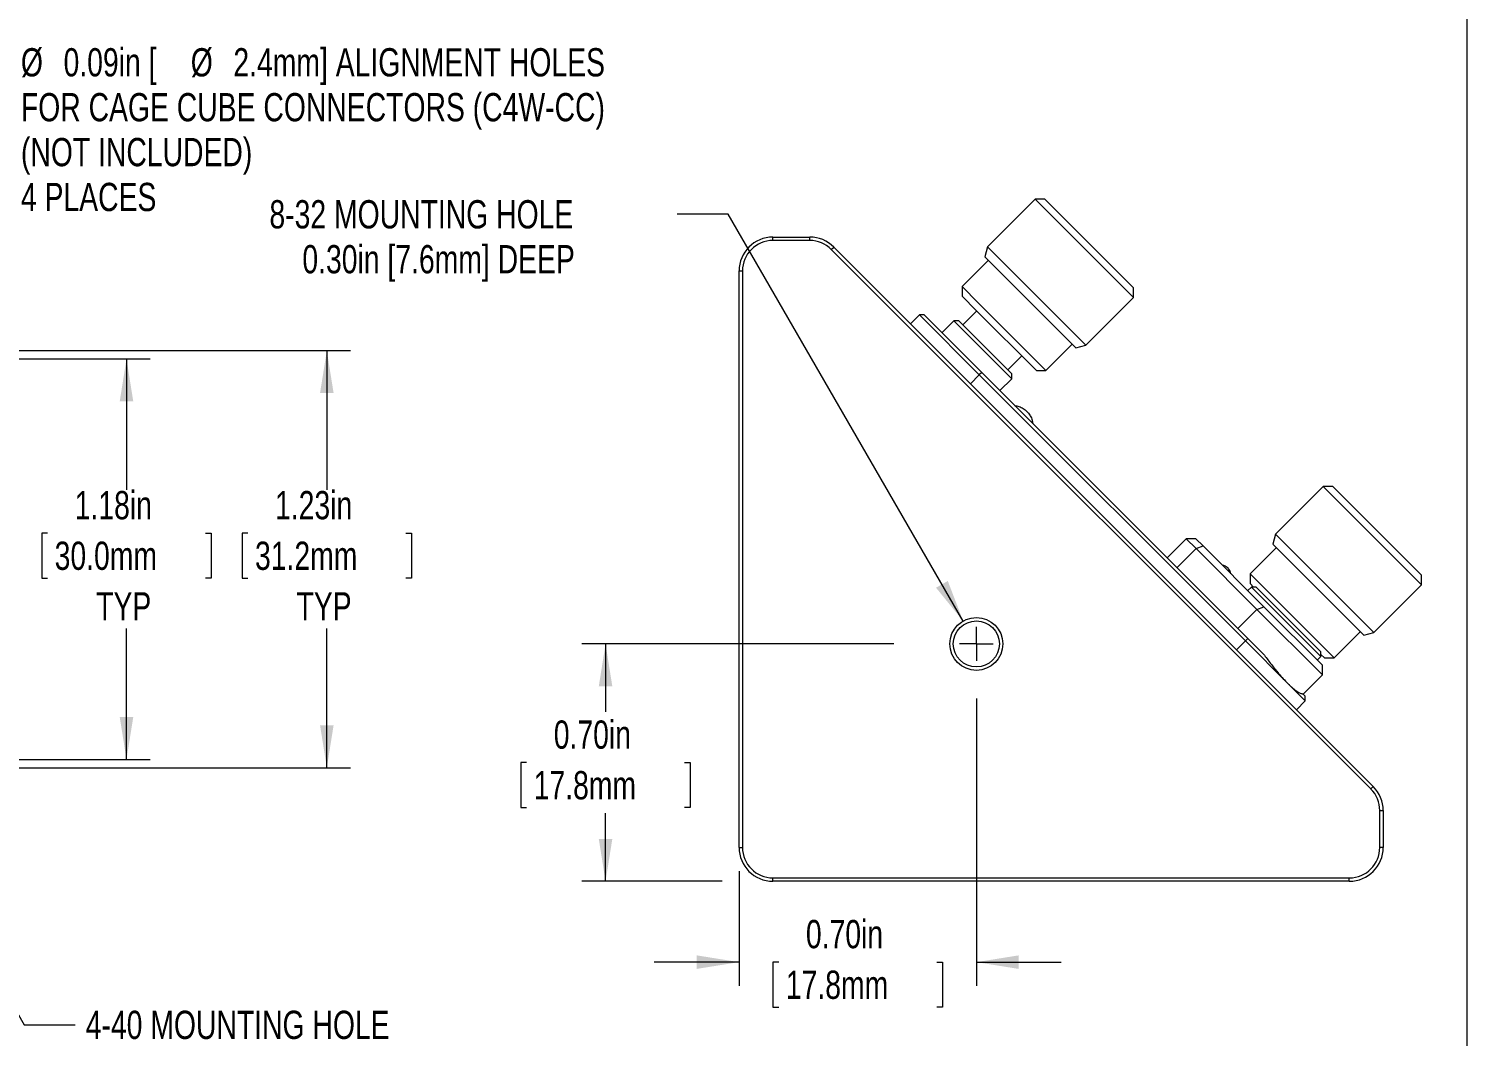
# Model space of a CAD drawing. Header units: inches. Extents: x 0.1 to 10.9, y 0 to 8.5.
# Drawn here: x 6.702 to 10.944, y 3.173 to 6.145 of the extents above; entities that cross this region are included whole.
import ezdxf

# ---------------------------------------------------------------- set-up
doc = ezdxf.new("R2010")
doc.units = ezdxf.units.IN
doc.header["$MEASUREMENT"] = 0
doc.styles.add('SLDTEXTSTYLE0', font='TXT', dxfattribs={"width": 0.75})
doc.dimstyles.new('SLDDIMSTYLE1', dxfattribs={"dimtxt": 0.083333, "dimasz": 0.125, "dimexe": 0, "dimexo": 0.0625, "dimgap": 0.020833, "dimtad": 0, "dimtih": 1, "dimtoh": 1, "dimrnd": 1e-09, "dimzin": 12, "dimdsep": 46, "dimtxsty": 'SLDTEXTSTYLE0', "dimsah": 1, "dimcen": 0, "dimadec": 0, "dimazin": 3, "dimtfac": 1, "dimtofl": 0, "dimtmove": 0, "dimatfit": 3, "dimfxl": 1, "dimfrac": 2, "dimtolj": 1, "dimtzin": 12, "dimarcsym": 0})
doc.dimstyles.new('SLDDIMSTYLE6', dxfattribs={"dimtxt": 0.083333, "dimasz": 0.125, "dimexe": 0, "dimexo": 0.0625, "dimgap": 0.020833, "dimtad": 0, "dimtih": 1, "dimtoh": 1, "dimrnd": 1e-09, "dimzin": 0, "dimdsep": 46, "dimtxsty": 'SLDTEXTSTYLE0', "dimsah": 1, "dimcen": 0.09, "dimadec": 0, "dimazin": 0, "dimtfac": 1, "dimtofl": 0, "dimtmove": 0, "dimatfit": 3, "dimfxl": 1, "dimfrac": 2, "dimtolj": 1, "dimtzin": 12, "dimarcsym": 0})
doc.dimstyles.new('SLDDIMSTYLE7', dxfattribs={"dimtxt": 0.083333, "dimasz": 0.125, "dimexe": 0, "dimexo": 0.0625, "dimgap": 0.020833, "dimtad": 0, "dimtih": 1, "dimtoh": 1, "dimrnd": 1e-09, "dimzin": 0, "dimdsep": 46, "dimtxsty": 'SLDTEXTSTYLE0', "dimsah": 1, "dimcen": 0.09, "dimadec": 0, "dimazin": 0, "dimtfac": 1, "dimtmove": 0, "dimatfit": 0, "dimfxl": 1, "dimfrac": 2, "dimtolj": 1, "dimtzin": 12, "dimarcsym": 0})
doc.dimstyles.new('SLDDIMSTYLE8', dxfattribs={"dimtxt": 0.083333, "dimasz": 0.125, "dimexe": 0, "dimexo": 0.0625, "dimgap": 0.020833, "dimtad": 0, "dimtih": 1, "dimtoh": 1, "dimrnd": 1e-09, "dimzin": 12, "dimdsep": 46, "dimtxsty": 'SLDTEXTSTYLE0', "dimsah": 1, "dimcen": 0.09, "dimadec": 0, "dimazin": 3, "dimtfac": 1, "dimtofl": 0, "dimtmove": 0, "dimatfit": 3, "dimfxl": 1, "dimfrac": 2, "dimtolj": 1, "dimtzin": 12, "dimarcsym": 0})

# ---------------------------------------------------------------- blocks, each defined once
blk = doc.blocks.new('_D_17')
at = {"color": 8, "linetype": 'Continuous', "lineweight": 0}
for p, q in [((5.7262, 5.1951), (7.6508, 5.1951)), ((7.5808, 5.1951), (7.5808, 4.7849)), ((7.3478, 4.6569), (7.3309, 4.6569)), ((7.3309, 4.6569), (7.3309, 4.5245)), ((7.8138, 4.6569), (7.8307, 4.6569)), ((7.8307, 4.6569), (7.8307, 4.5245)), ((7.3309, 4.5245), (7.3478, 4.5245)), ((7.8307, 4.5245), (7.8138, 4.5245)), ((7.5808, 3.9651), (7.5808, 4.3752)), ((5.7262, 3.9651), (7.6508, 3.9651))]:
    blk.add_line(p, q, dxfattribs=at)
for points in [[(7.5808, 5.1951), (7.5608, 5.0701), (7.6008, 5.0701)], [(7.5808, 3.9651), (7.6008, 4.0901), (7.5608, 4.0901)]]:
    blk.add_solid(points, dxfattribs=at)
at = {"color": 8, "linetype": 'Continuous', "lineweight": 0, "char_height": 0.08333, "attachment_point": 1, "style": 'SLDTEXTSTYLE0'}
for s, insert in [('1.23in', (7.4281, 4.7812)), ('31.2mm', (7.369, 4.6319)), ('TYP', (7.4914, 4.4826))]:
    blk.add_mtext(s, dxfattribs=dict(at, insert=insert))
blk = doc.blocks.new('_D_18')
at = {"color": 8, "linetype": 'Continuous', "lineweight": 0}
for p, q in [((6.3167, 5.1706), (7.0599, 5.1706)), ((6.9899, 5.1706), (6.9899, 4.7849)), ((6.7569, 4.6569), (6.74, 4.6569)), ((6.74, 4.6569), (6.74, 4.5245)), ((7.2229, 4.6569), (7.2398, 4.6569)), ((7.2398, 4.6569), (7.2398, 4.5245)), ((6.74, 4.5245), (6.7569, 4.5245)), ((7.2398, 4.5245), (7.2229, 4.5245)), ((6.9899, 3.9895), (6.9899, 4.3752)), ((6.3167, 3.9895), (7.0599, 3.9895))]:
    blk.add_line(p, q, dxfattribs=at)
for points in [[(6.9899, 5.1706), (6.9699, 5.0456), (7.0099, 5.0456)], [(6.9899, 3.9895), (7.0099, 4.1145), (6.9699, 4.1145)]]:
    blk.add_solid(points, dxfattribs=at)
at = {"color": 8, "linetype": 'Continuous', "lineweight": 0, "char_height": 0.08333, "attachment_point": 1, "style": 'SLDTEXTSTYLE0'}
for s, insert in [('1.18in', (6.8372, 4.7812)), ('30.0mm', (6.778, 4.6319)), ('TYP', (6.9005, 4.4826))]:
    blk.add_mtext(s, dxfattribs=dict(at, insert=insert))
blk = doc.blocks.new('_D_19')
at = {"color": 8, "linetype": 'Continuous', "lineweight": 0}
for p, q in [((5.6797, 5.2286), (6.4972, 6.0461)), ((6.4972, 6.0461), (6.6472, 6.0461))]:
    blk.add_line(p, q, dxfattribs=at)
blk.add_solid([(5.6797, 5.2286), (5.7822, 5.3028), (5.7539, 5.3311)], dxfattribs=at)
at = {"color": 8, "linetype": 'Continuous', "lineweight": 0, "attachment_point": 1, "style": 'SLDTEXTSTYLE0'}
for s, insert, char_height in [('%%c', (6.6785, 6.0873), 0.08333), ('0.09in [', (6.8043, 6.0873), 0.08333), ('%%c', (7.1794, 6.0873), 0.08333), ('2.4mm] ALIGNMENT HOLES', (7.3052, 6.0873), 0.083333), ('FOR CAGE CUBE CONNECTORS (C4W-CC)', (6.6785, 5.9549), 0.083333), ('(NOT INCLUDED)', (6.6785, 5.8225), 0.083333), ('4 PLACES', (6.6785, 5.6901), 0.08333)]:
    blk.add_mtext(s, dxfattribs=dict(at, insert=insert, char_height=char_height))
blk = doc.blocks.new('_D_20')
at = {"color": 8, "linetype": 'Continuous', "lineweight": 0}
for p, q in [((6.2647, 3.941), (6.6885, 3.2071)), ((6.6885, 3.2071), (6.8385, 3.2071))]:
    blk.add_line(p, q, dxfattribs=at)
blk.add_solid([(6.2647, 3.941), (6.3099, 3.8228), (6.3446, 3.8428)], dxfattribs=at)
at = {"color": 8, "linetype": 'Continuous', "lineweight": 0, "char_height": 0.083333, "attachment_point": 1, "style": 'SLDTEXTSTYLE0'}
for s, insert in [('4-40 MOUNTING HOLE', (6.8697, 3.2483)), ('FOR USE WITH', (6.8697, 3.1159)), ('ER SERIES EXTENSION RODS (NOT INCLUDED)', (6.8697, 2.9835)), ('4 PLACES, BOTH SIDES', (6.8697, 2.8511))]:
    blk.add_mtext(s, dxfattribs=dict(at, insert=insert))
blk = doc.blocks.new('_D_21')
at = {"color": 8, "linetype": 'Continuous', "lineweight": 0}
for p, q in [((9.4966, 4.1691), (9.4966, 3.3216)), ((8.7966, 3.6604), (8.7966, 3.3216)), ((8.7966, 3.3916), (8.5466, 3.3916)), ((8.9136, 3.3916), (8.8967, 3.3916)), ((8.8967, 3.3916), (8.8967, 3.2592)), ((9.3796, 3.3916), (9.3965, 3.3916)), ((9.3965, 3.3916), (9.3965, 3.2592)), ((9.4966, 3.3916), (9.7466, 3.3916)), ((8.8967, 3.2592), (8.9136, 3.2592)), ((9.3965, 3.2592), (9.3796, 3.2592))]:
    blk.add_line(p, q, dxfattribs=at)
for points in [[(8.7966, 3.3916), (8.6716, 3.4116), (8.6716, 3.3716)], [(9.4966, 3.3916), (9.6216, 3.3716), (9.6216, 3.4116)]]:
    blk.add_solid(points, dxfattribs=at)
at = {"color": 8, "linetype": 'Continuous', "lineweight": 0, "char_height": 0.08333, "attachment_point": 1, "style": 'SLDTEXTSTYLE0'}
for s, insert in [('0.70in', (8.9939, 3.5159)), ('17.8mm', (8.9347, 3.3666))]:
    blk.add_mtext(s, dxfattribs=dict(at, insert=insert))
blk = doc.blocks.new('_D_22')
at = {"color": 8, "linetype": 'Continuous', "lineweight": 0}
for p, q in [((9.2535, 4.3301), (8.3329, 4.3301)), ((8.4029, 4.3301), (8.4029, 4.1294)), ((8.1699, 3.9801), (8.153, 3.9801)), ((8.153, 3.9801), (8.153, 3.8477)), ((8.6359, 3.9801), (8.6528, 3.9801)), ((8.6528, 3.9801), (8.6528, 3.8477)), ((8.153, 3.8477), (8.1699, 3.8477)), ((8.4029, 3.6301), (8.4029, 3.8308)), ((8.6528, 3.8477), (8.6359, 3.8477)), ((8.7466, 3.6301), (8.3329, 3.6301))]:
    blk.add_line(p, q, dxfattribs=at)
for points in [[(8.4029, 4.3301), (8.3829, 4.2051), (8.4229, 4.2051)], [(8.4029, 3.6301), (8.4229, 3.7551), (8.3829, 3.7551)]]:
    blk.add_solid(points, dxfattribs=at)
at = {"color": 8, "linetype": 'Continuous', "lineweight": 0, "char_height": 0.08333, "attachment_point": 1, "style": 'SLDTEXTSTYLE0'}
for s, insert in [('0.70in', (8.2502, 4.1044)), ('17.8mm', (8.191, 3.9551))]:
    blk.add_mtext(s, dxfattribs=dict(at, insert=insert))
blk = doc.blocks.new('_D_23')
at = {"color": 8, "linetype": 'Continuous', "lineweight": 0}
for p, q in [((8.7646, 5.5978), (8.6146, 5.5978)), ((9.4576, 4.3976), (8.7646, 5.5978))]:
    blk.add_line(p, q, dxfattribs=at)
blk.add_solid([(9.4576, 4.3976), (9.4124, 4.5159), (9.3777, 4.4959)], dxfattribs=at)
at = {"color": 8, "linetype": 'Continuous', "lineweight": 0, "char_height": 0.083333, "attachment_point": 1, "style": 'SLDTEXTSTYLE0'}
for s, insert in [('8-32 MOUNTING HOLE', (7.4115, 5.639)), ('0.30in [7.6mm] DEEP', (7.5087, 5.5066))]:
    blk.add_mtext(s, dxfattribs=dict(at, insert=insert))
blk = doc.blocks.new('SW_CENTERMARKSYMBOL_20')
at = {"color": 0, "linetype": 'Continuous', "lineweight": 0}
for q in [(0, 0.05), (-0.05, 0), (0, -0.05), (0.05, 0)]:
    blk.add_line((0, 0), q, dxfattribs=at)

msp = doc.modelspace()

# ---------------------------------------------------------------- linework, layer by layer
at = {"color": 7, "linetype": 'Continuous', "lineweight": 0}
for p, q in [((10.9445, 0.0356), (10.9445, 8.4506)), ((9.67, 5.642), (9.5293, 5.5013)), ((9.6983, 5.642), (9.67, 5.642)), ((9.7254, 5.5866), (9.67, 5.642)), ((9.7483, 5.592), (9.6983, 5.642)), ((9.96, 5.3521), (9.7254, 5.5866)), ((9.96, 5.3804), (9.7483, 5.592)), ((8.8966, 5.5201), (8.8966, 5.5301)), ((8.8966, 5.5301), (9.0051, 5.5301)), ((9.0051, 5.5201), (8.8966, 5.5201)), ((9.0051, 5.5201), (9.0051, 5.5301)), ((9.0688, 5.4937), (9.0759, 5.5008)), ((10.6602, 3.9023), (9.0688, 5.4937)), ((9.0759, 5.5008), (10.6673, 3.9094)), ((9.5293, 5.5013), (9.5215, 5.4723)), ((9.5847, 5.4459), (9.5293, 5.5013)), ((9.5322, 5.4617), (9.4544, 5.3839)), ((9.5729, 5.4209), (9.5215, 5.4723)), ((9.8192, 5.2113), (9.5847, 5.4459)), ((8.7966, 3.7301), (8.7966, 5.4301)), ((8.7966, 5.4301), (8.8066, 5.4301)), ((8.8066, 5.4301), (8.8066, 3.7301)), ((9.7902, 5.2036), (9.5729, 5.4209)), ((9.4544, 5.3839), (9.4544, 5.3556)), ((9.5017, 5.3366), (9.4544, 5.3839)), ((9.4963, 5.3137), (9.4544, 5.3556)), ((9.8192, 5.2113), (9.96, 5.3521)), ((9.96, 5.3521), (9.96, 5.3804)), ((9.4977, 5.3123), (9.4566, 5.2713)), ((9.6736, 5.1364), (9.4963, 5.3137)), ((9.7019, 5.1364), (9.5017, 5.3366)), ((9.3023, 5.2743), (9.3285, 5.3004)), ((9.5053, 5.1237), (9.3285, 5.3004)), ((9.3426, 5.3004), (9.3285, 5.3004)), ((9.3426, 5.3004), (9.5123, 5.1307)), ((9.4305, 5.2833), (9.3951, 5.2479)), ((9.4446, 5.2833), (9.4305, 5.2833)), ((9.4305, 5.2833), (9.6013, 5.1125)), ((9.4446, 5.2833), (9.6013, 5.1267)), ((9.5892, 5.1387), (9.6303, 5.1797)), ((9.7019, 5.1364), (9.7796, 5.2142)), ((9.7902, 5.2036), (9.8192, 5.2113)), ((9.6736, 5.1364), (9.7019, 5.1364)), ((9.5123, 5.1307), (9.5053, 5.1237)), ((10.2901, 4.3388), (9.5053, 5.1237)), ((9.5123, 5.1307), (10.2972, 4.3458)), ((9.5659, 5.0772), (9.6013, 5.1125)), ((9.6013, 5.1125), (9.6013, 5.1267)), ((10.5197, 4.7946), (10.3789, 4.6538)), ((10.5479, 4.7946), (10.5197, 4.7946)), ((10.8096, 4.5046), (10.5197, 4.7946)), ((10.8096, 4.5329), (10.5479, 4.7946)), ((10.1159, 4.6403), (10.0594, 4.5837)), ((10.1442, 4.6403), (10.1159, 4.6403)), ((10.1448, 4.6114), (10.1159, 4.6403)), ((10.1442, 4.6403), (10.1655, 4.619)), ((10.3789, 4.6538), (10.3712, 4.6248)), ((10.6399, 4.3561), (10.3712, 4.6248)), ((10.6688, 4.3639), (10.3789, 4.6538)), ((10.1448, 4.6114), (10.0882, 4.5548)), ((10.1448, 4.6114), (10.1655, 4.619)), ((10.3241, 4.4321), (10.1448, 4.6114)), ((10.1655, 4.619), (10.3449, 4.4396)), ((10.3818, 4.6142), (10.304, 4.5365)), ((10.2391, 4.5531), (10.2387, 4.5536)), ((10.3078, 4.4979), (10.2972, 4.4873)), ((10.304, 4.5365), (10.304, 4.5082)), ((10.5515, 4.289), (10.304, 4.5365)), ((10.3143, 4.4979), (10.304, 4.5082)), ((10.322, 4.4979), (10.3078, 4.4979)), ((10.3078, 4.4979), (10.5129, 4.2928)), ((10.322, 4.4979), (10.5129, 4.3069)), ((10.6688, 4.3639), (10.8096, 4.5046)), ((10.8096, 4.5046), (10.8096, 4.5329)), ((10.3241, 4.4321), (10.2676, 4.3755)), ((10.3241, 4.4321), (10.3449, 4.4396)), ((10.5174, 4.2388), (10.3241, 4.4321)), ((10.3449, 4.4396), (10.5174, 4.2671)), ((10.2972, 4.3458), (10.2901, 4.3388)), ((10.4151, 4.2138), (10.2901, 4.3388)), ((10.2972, 4.3458), (10.3463, 4.2968)), ((10.5515, 4.289), (10.6293, 4.3668)), ((10.6399, 4.3561), (10.6688, 4.3639)), ((10.5023, 4.2822), (10.5129, 4.2928)), ((10.5129, 4.2928), (10.5129, 4.3069)), ((10.5232, 4.289), (10.5129, 4.2993)), ((10.5232, 4.289), (10.5515, 4.289)), ((10.5174, 4.2388), (10.5174, 4.2671)), ((10.4669, 4.162), (10.4151, 4.2138)), ((10.4608, 4.1822), (10.5174, 4.2388)), ((10.4669, 4.162), (10.4408, 4.1358)), ((10.4597, 4.1834), (10.4669, 4.1761)), ((10.4669, 4.162), (10.4669, 4.1761)), ((10.5903, 3.9863), (10.5905, 3.9866)), ((10.6602, 3.9023), (10.6673, 3.9094)), ((10.6866, 3.7301), (10.6866, 3.8386)), ((10.6866, 3.8386), (10.6966, 3.8386)), ((10.6966, 3.8386), (10.6966, 3.7301)), ((8.7966, 3.7301), (8.8066, 3.7301)), ((10.6966, 3.7301), (10.6866, 3.7301)), ((8.8966, 3.6401), (10.5966, 3.6401)), ((8.8966, 3.6301), (8.8966, 3.6401)), ((10.5966, 3.6301), (8.8966, 3.6301)), ((10.5966, 3.6301), (10.5966, 3.6401))]:
    msp.add_line(p, q, dxfattribs=at)
at = {"color": 8, "linetype": 'Continuous', "lineweight": 0}
for p, q in [((9.5053, 5.1237), (9.4791, 5.0975)), ((10.264, 4.3126), (10.2901, 4.3388))]:
    msp.add_line(p, q, dxfattribs=at)
at = {"color": 7, "linetype": 'Continuous', "lineweight": 0}
for radius in [0.078, 0.068]:
    msp.add_circle((9.4966, 4.3301), radius, dxfattribs=at)
for centre, radius, start, end in [((8.8966, 5.4301), 0.1, 90, 180), ((8.8966, 5.4301), 0.09, 90, 180), ((9.0051, 5.4301), 0.1, 45, 90), ((9.0051, 5.4301), 0.09, 45, 90), ((10.5966, 3.8386), 0.1, 0, 45), ((10.5966, 3.8386), 0.09, 0, 45), ((8.8966, 3.7301), 0.1, 180, 270), ((8.8966, 3.7301), 0.09, 180, 270), ((10.5966, 3.7301), 0.1, 270, 0), ((10.5966, 3.7301), 0.09, 270, 0)]:
    msp.add_arc(centre, radius, start, end, dxfattribs=at)
for points, knots in [([(9.6104, 5.0327), (9.6111, 5.0327), (9.6163, 5.0325), (9.6257, 5.0293), (9.6376, 5.0229), (9.6468, 5.0154), (9.6517, 5.0078), (9.6574, 5.0007), (9.6611, 4.9914), (9.6623, 4.9836), (9.6628, 4.9802)], [0, 0, 0, 0, 0.026317, 0.195685, 0.365088, 0.534519, 0.63162, 0.703943, 0.87333, 1, 1, 1, 1]), ([(10.2391, 4.5535), (10.2374, 4.555), (10.2342, 4.5577), (10.2288, 4.5603), (10.225, 4.5615), (10.223, 4.5618), (10.2226, 4.5619)], [0, 0, 0, 0, 0.381335, 0.696336, 0.944163, 1, 1, 1, 1]), ([(10.2475, 4.537), (10.2474, 4.5374), (10.247, 4.5406), (10.2447, 4.5467), (10.2411, 4.5511), (10.2391, 4.5535)], [0, 0, 0, 0, 0.05743, 0.486455, 1, 1, 1, 1]), ([(10.3463, 4.2968), (10.3497, 4.2921), (10.3565, 4.2827), (10.3671, 4.269), (10.3776, 4.2557), (10.3894, 4.2416), (10.4022, 4.2271), (10.4108, 4.2182), (10.4151, 4.2138)], [0, 0, 0, 0, 0.144369, 0.288735, 0.438803, 0.588868, 0.792438, 1, 1, 1, 1]), ([(10.4151, 4.2138), (10.4176, 4.2113), (10.4226, 4.2065), (10.4295, 4.2002), (10.4361, 4.1948), (10.442, 4.1904), (10.4474, 4.187), (10.4521, 4.1847), (10.4563, 4.1834), (10.4586, 4.1834), (10.4597, 4.1834)], [0, 0, 0, 0, 0.1230881, 0.2461765, 0.3728564, 0.4995373, 0.6229007, 0.7462655, 0.8731317, 1, 1, 1, 1])]:
    msp.add_open_spline(points, degree=3, knots=knots, dxfattribs=at)
at = {"color": 8, "linetype": 'Continuous', "lineweight": 0}
msp.add_open_spline([(10.246, 4.5385), (10.246, 4.5389), (10.2459, 4.5426), (10.2438, 4.5479), (10.2405, 4.5515), (10.2391, 4.5531)], degree=3, knots=[0, 0, 0, 0, 0.070839, 0.595945, 1, 1, 1, 1], dxfattribs=at)

# ---------------------------------------------------------------- block references
msp.add_blockref('SW_CENTERMARKSYMBOL_20', (9.4966, 4.3301), dxfattribs=at)

# ---------------------------------------------------------------- dimensions: what is measured, and where the dimension line sits
for p1, p2, text, picture, middle in [((5.6127, 5.1616), (5.6797, 5.2286), '%%c0.09in [%%c2.4mm] ALIGNMENT HOLES\\PFOR CAGE CUBE CONNECTORS (C4W-CC)\\P(NOT INCLUDED)\\P4 PLACES', '_D_19', (7.8195, 6.0461)), ((9.5356, 4.2625), (9.4576, 4.3976), '8-32 MOUNTING HOLE\\P0.30in [7.6mm] DEEP', '_D_23', (7.9974, 5.5978)), ((6.2087, 4.038), (6.2647, 3.941), '4-40 MOUNTING HOLE\\PFOR USE WITH \\PER SERIES EXTENSION RODS (NOT INCLUDED)\\P4 PLACES, BOTH SIDES', '_D_20', (8.0378, 3.2071))]:
    dim = msp.add_diameter_dim_2p(p1=p1, p2=p2, text=text, dimstyle='SLDDIMSTYLE1', override={"dimpost": '<>'}, dxfattribs=at)
    dim.commit()
    dim.dimension.update_dxf_attribs({"geometry": picture, "text_midpoint": middle, "dimtype": 163})
for base, p1, p2, picture, middle in [((7.5808, 5.1951), (5.6762, 3.9651), (5.6762, 5.1951), '_D_17', (7.5808, 4.5801)), ((6.9899, 3.9895), (6.2667, 5.1706), (6.2667, 3.9895), '_D_18', (6.9899, 4.5801))]:
    dim = msp.add_linear_dim(base=base, p1=p1, p2=p2, angle=90, text='<>\\PTYP', dimstyle='SLDDIMSTYLE8', dxfattribs=at)
    dim.commit()
    dim.dimension.update_dxf_attribs({"geometry": picture, "text_midpoint": middle, "dimtype": 160})
dim = msp.add_linear_dim(base=(8.4029, 4.3301), p1=(8.8966, 3.6301), p2=(9.4966, 4.3301), angle=90, dimstyle='SLDDIMSTYLE6', dxfattribs=at)
dim.commit()
dim.dimension.update_dxf_attribs({"geometry": '_D_22', "text_midpoint": (8.4029, 3.9801), "dimtype": 160})
dim = msp.add_linear_dim(base=(9.4966, 3.3916), p1=(8.7966, 3.7301), p2=(9.4966, 4.3301), dimstyle='SLDDIMSTYLE7', dxfattribs=at)
dim.commit()
dim.dimension.update_dxf_attribs({"geometry": '_D_21', "text_midpoint": (9.1466, 3.3916), "dimtype": 160})

doc.saveas('drawing.dxf')
